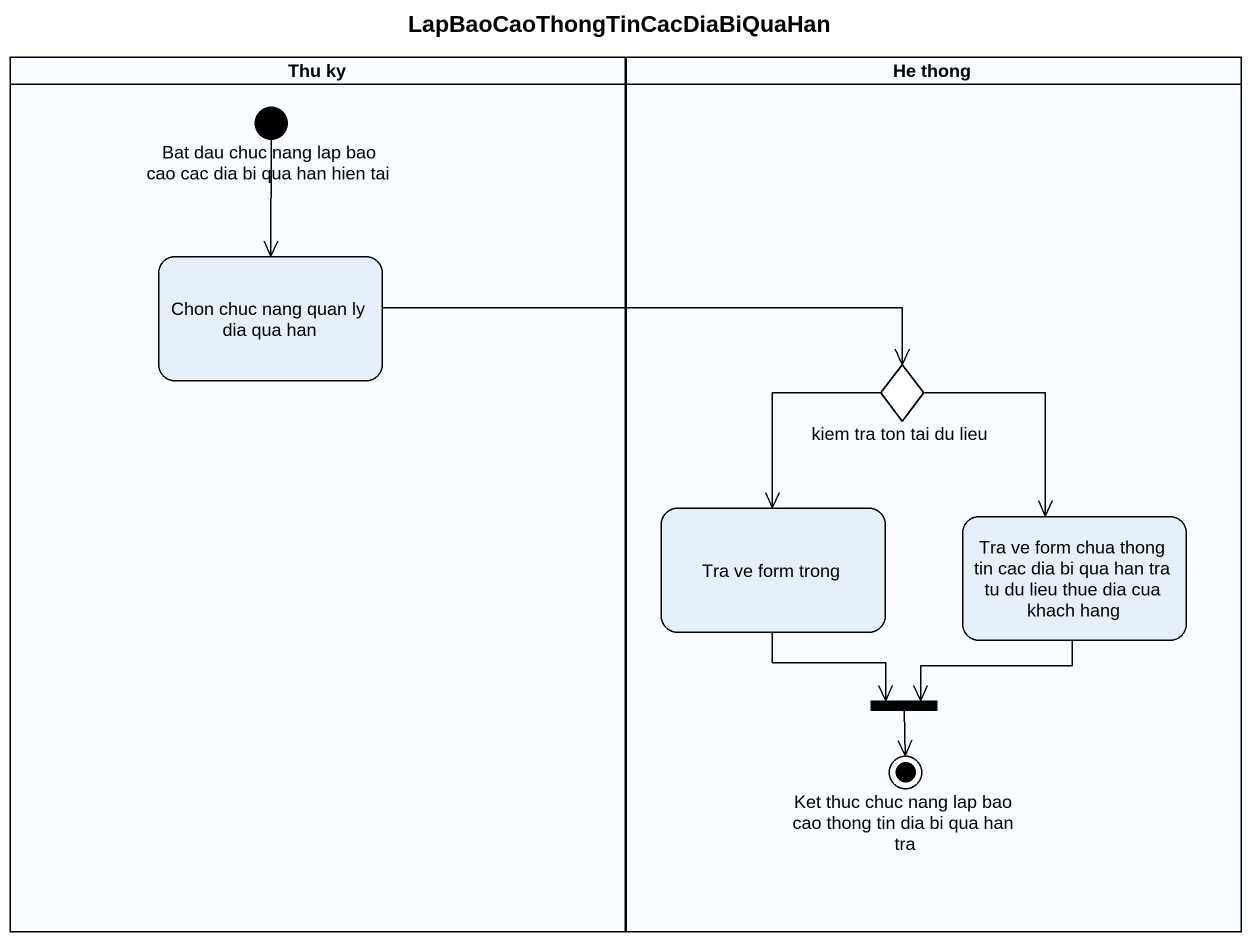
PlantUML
@startuml
title LapBaoCaoThongTinCacDiaBiQuaHan
hide empty description
state "Thu ky" as Thu_ky <<partition>> {
  state "Bat dau chuc nang lap bao cao cac dia bi qua han hien tai" as Bat_dau_chuc_nang_lap_bao <<start>>
  state "Chon chuc nang quan ly dia qua han" as Chon_chuc_nang_quan_ly_dia
}
state "He thong" as He_thong <<partition>> {
  state "kiem tra ton tai du lieu" as kiem_tra_ton_tai_du_lieu <<choice>>
  state "Tra ve form trong" as Tra_ve_form_trong
  state "Tra ve form chua thong tin cac dia bi qua han tra tu du lieu thue dia cua khach hang" as Tra_ve_form_chua_thong_tin
  state fork1 <<join>>
  state "Ket thuc chuc nang lap bao cao thong tin dia bi qua han tra" as Ket_thuc_chuc_nang_lap_bao <<end>>
}
Bat_dau_chuc_nang_lap_bao --> Chon_chuc_nang_quan_ly_dia
Chon_chuc_nang_quan_ly_dia -right-> kiem_tra_ton_tai_du_lieu
kiem_tra_ton_tai_du_lieu --> Tra_ve_form_trong
kiem_tra_ton_tai_du_lieu --> Tra_ve_form_chua_thong_tin
Tra_ve_form_trong --> fork1
Tra_ve_form_chua_thong_tin --> fork1
fork1 --> Ket_thuc_chuc_nang_lap_bao
@enduml
